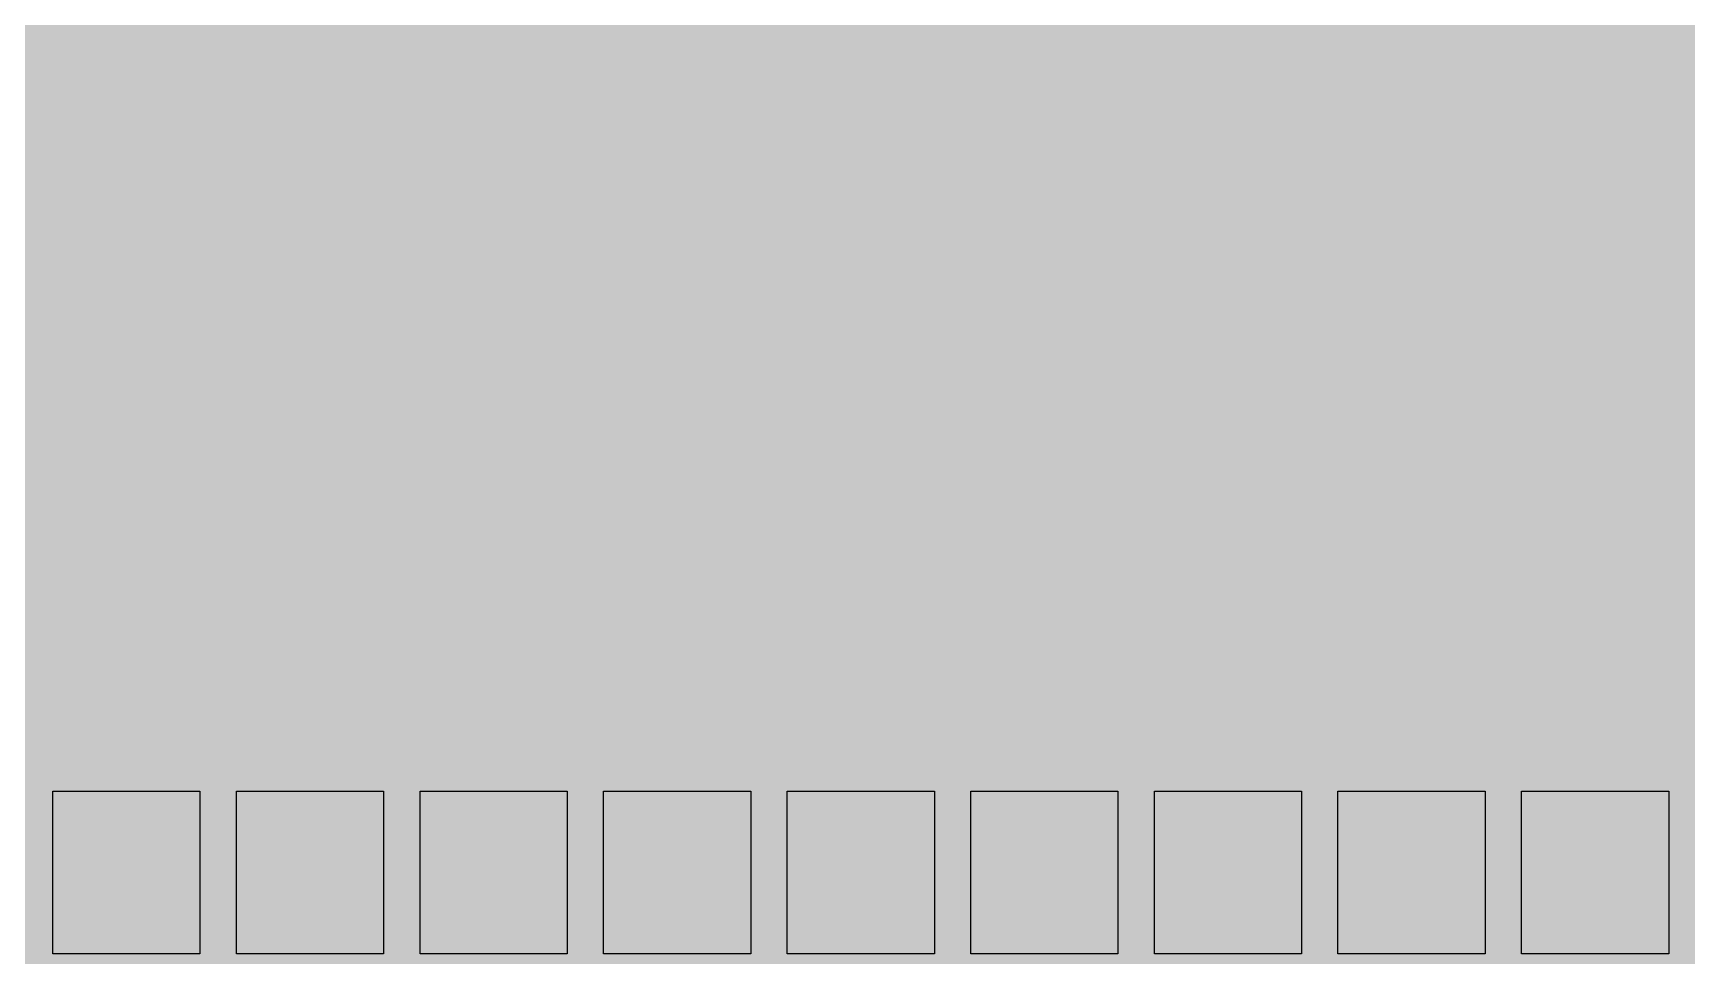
# Model space of a CAD drawing. Header units: centimetres. Extents: x 0 to 1099704, y -139216 to 99734.
# Drawn here: x 907709.5 to 907936.5, y 9745.7 to 9872.4 of the extents above; entities that cross this region are included whole.
import ezdxf

# ---------------------------------------------------------------- set-up
doc = ezdxf.new("R2010")
doc.units = ezdxf.units.CM
doc.header["$LTSCALE"] = 4
for name, color, linetype in [('0.2', 2, 'Continuous'), ('0.4', 4, 'Continuous'), ('0.6', 6, 'Continuous')]:
    doc.layers.add(name, color=color, linetype=linetype)

msp = doc.modelspace()

# ---------------------------------------------------------------- hatches: boundary and pattern name
at = {"layer": '0.2', "true_color": 0x000000}
h = msp.add_hatch(color=18, dxfattribs=at)
h.dxf.hatch_style = 1
h.paths.add_polyline_path([(907933.973, 9768.355), (907913.773, 9768.355), (907913.773, 9746.001), (907933.973, 9746.001)])
h.paths.add_polyline_path([(907908.773, 9768.355), (907888.573, 9768.355), (907888.573, 9746.001), (907908.773, 9746.001)])
h.paths.add_polyline_path([(907883.573, 9768.355), (907863.373, 9768.355), (907863.373, 9746.001), (907883.573, 9746.001)])
h.paths.add_polyline_path([(907858.373, 9768.355), (907838.173, 9768.355), (907838.173, 9746.001), (907858.373, 9746.001)])
h.paths.add_polyline_path([(907833.173, 9768.355), (907812.973, 9768.355), (907812.973, 9746.001), (907833.173, 9746.001)])
h.paths.add_polyline_path([(907807.973, 9768.355), (907787.773, 9768.355), (907787.773, 9746.001), (907807.973, 9746.001)])
h.paths.add_polyline_path([(907782.773, 9768.355), (907762.573, 9768.355), (907762.573, 9746.001), (907782.773, 9746.001)])
h.paths.add_polyline_path([(907757.573, 9768.355), (907737.373, 9768.355), (907737.373, 9746.001), (907757.573, 9746.001)])
h.paths.add_polyline_path([(907732.373, 9768.355), (907712.173, 9768.355), (907712.173, 9746.001), (907732.373, 9746.001)])
h.paths.add_polyline_path([(907707.173, 9768.355), (907686.973, 9768.355), (907686.973, 9746.001), (907707.173, 9746.001)])
h.paths.add_polyline_path([(907681.973, 9768.355), (907661.773, 9768.355), (907661.773, 9746.001), (907681.973, 9746.001)])
h.paths.add_polyline_path([(907656.773, 9768.355), (907636.573, 9768.355), (907636.573, 9746.001), (907656.773, 9746.001)])
h.paths.add_polyline_path([(907631.573, 9768.355), (907611.373, 9768.355), (907611.373, 9746.001), (907631.573, 9746.001)])
h.paths.add_polyline_path([(907606.373, 9768.355), (907586.173, 9768.355), (907586.173, 9746.001), (907606.373, 9746.001)])
at = {"layer": '0.4', "true_color": 0xf8f3ec}
h = msp.add_hatch(color=7, dxfattribs=at)
h.dxf.hatch_style = 1
h.paths.add_polyline_path([(917643.755, 6257.497), (917643.755, 15479.046), (896254.948, 15479.046), (896254.948, 6257.497)])

# ---------------------------------------------------------------- linework, layer by layer
at = {"layer": '0.6'}
for points in [[(907712.173, 9768.355), (907732.373, 9768.355), (907732.373, 9746.001), (907712.173, 9746.001)], [(907737.373, 9768.355), (907757.573, 9768.355), (907757.573, 9746.001), (907737.373, 9746.001)], [(907762.573, 9768.355), (907782.773, 9768.355), (907782.773, 9746.001), (907762.573, 9746.001)], [(907787.773, 9768.355), (907807.973, 9768.355), (907807.973, 9746.001), (907787.773, 9746.001)], [(907812.973, 9768.355), (907833.173, 9768.355), (907833.173, 9746.001), (907812.973, 9746.001)], [(907838.173, 9768.355), (907858.373, 9768.355), (907858.373, 9746.001), (907838.173, 9746.001)], [(907863.373, 9768.355), (907883.573, 9768.355), (907883.573, 9746.001), (907863.373, 9746.001)], [(907888.573, 9768.355), (907908.773, 9768.355), (907908.773, 9746.001), (907888.573, 9746.001)], [(907913.773, 9768.355), (907933.973, 9768.355), (907933.973, 9746.001), (907913.773, 9746.001)]]:
    msp.add_lwpolyline(points, close=True, dxfattribs=at)

doc.saveas('drawing.dxf')
